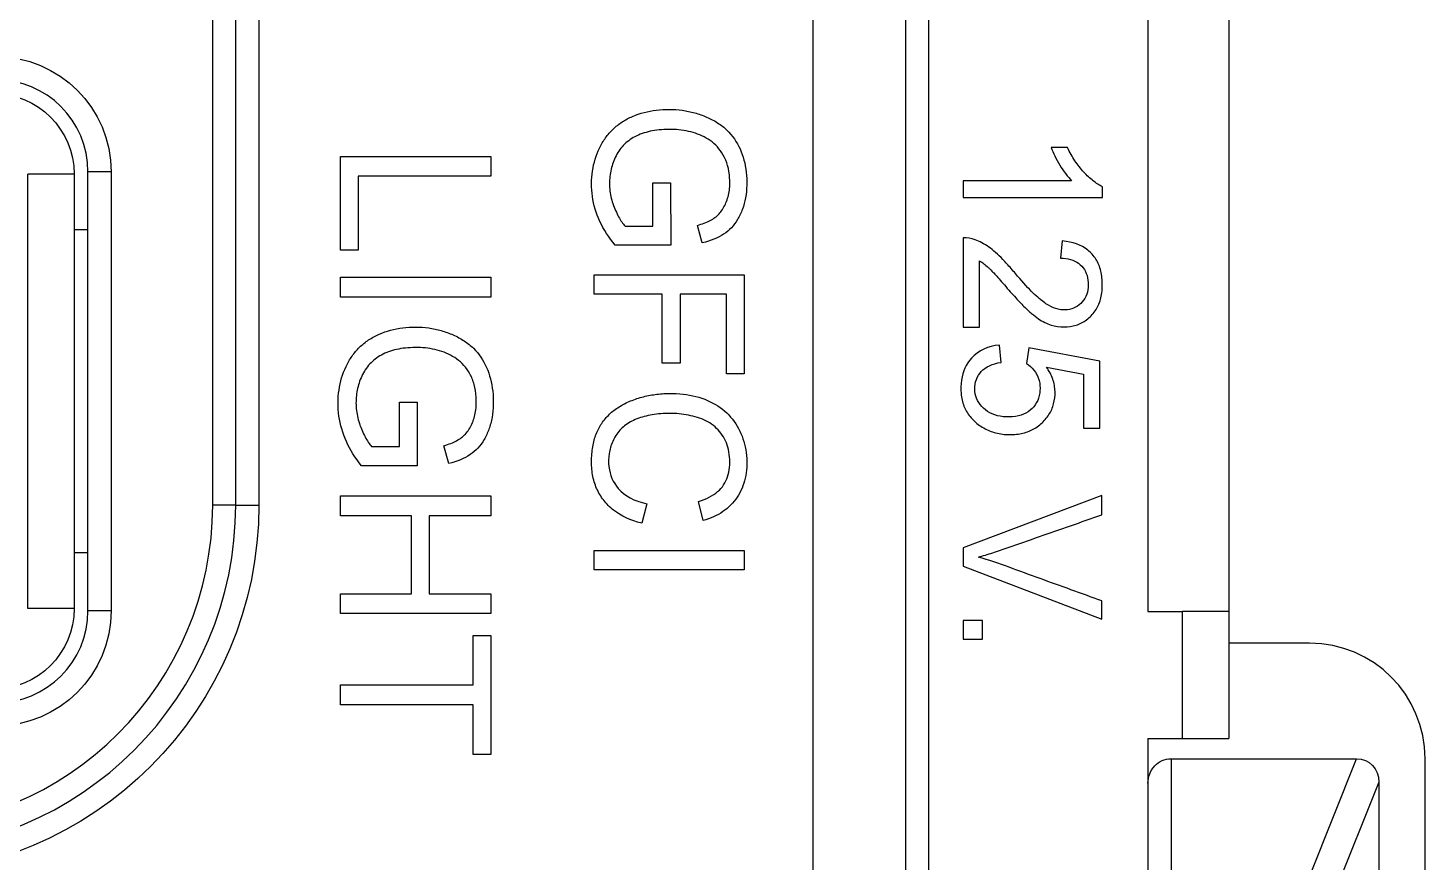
# Model space of a CAD drawing. Header units: inches. Extents: x -8 to 28.4, y -30 to 31.2.
# Drawn here: x 19.088 to 19.693, y 21.49 to 21.851 of the extents above; entities that cross this region are included whole.
import ezdxf

# ---------------------------------------------------------------- set-up
doc = ezdxf.new("R2010")
doc.units = ezdxf.units.IN
doc.header["$MEASUREMENT"] = 0
doc.layers.add('GEOMETRY', color=7, linetype='Continuous')
doc.layers.add('PSYMS', color=7, linetype='Continuous')

# ---------------------------------------------------------------- blocks, each defined once
blk = doc.blocks.new('GFRST15W')
at = {"layer": 'GEOMETRY'}
for p, q in [((1.485, 0.84), (1.485, 3.28)), ((1.485, 0.84), (1.485, 3.28)), ((1.525, 3.28), (1.525, 0.84)), ((1.525, 3.28), (1.525, 0.84)), ((1.535, 2.806), (1.535, 1.06841)), ((1.535, 2.806), (1.535, 1.06841)), ((1.225, 1.81575), (1.225, 2.29075)), ((1.225, 1.81575), (1.225, 2.29075)), ((1.235, 1.81575), (1.235, 2.29075)), ((1.235, 1.81575), (1.235, 2.29075)), ((1.245, 2.29075), (1.245, 1.81575)), ((1.245, 2.29075), (1.245, 1.81575)), ((1.63, 2.10436), (1.63, 1.76966)), ((1.63, 2.10436), (1.63, 1.76966)), ((1.665, 2.10436), (1.665, 1.76966)), ((1.28041, 1.96674), (1.34541, 1.96674)), ((1.28041, 1.92611), (1.28041, 1.96674)), ((1.28041, 1.96674), (1.34541, 1.96674)), ((1.28041, 1.92611), (1.28041, 1.96674)), ((1.34541, 1.96674), (1.34541, 1.95814)), ((1.34541, 1.96674), (1.34541, 1.95814)), ((1.59519, 1.9705), (1.58807, 1.9705)), ((1.59519, 1.9705), (1.58807, 1.9705)), ((1.165, 1.959), (1.145, 1.959)), ((1.145, 1.771), (1.145, 1.959)), ((1.165, 1.959), (1.165, 1.771)), ((1.181, 1.96), (1.171, 1.96)), ((1.171, 1.77), (1.171, 1.96)), ((1.181, 1.96), (1.171, 1.96)), ((1.171, 1.77), (1.171, 1.96)), ((1.181, 1.96), (1.181, 1.77)), ((1.181, 1.96), (1.181, 1.77)), ((1.28807, 1.95814), (1.28807, 1.92611)), ((1.34541, 1.95814), (1.28807, 1.95814)), ((1.28807, 1.95814), (1.28807, 1.92611)), ((1.34541, 1.95814), (1.28807, 1.95814)), ((1.41567, 1.95521), (1.42331, 1.95521)), ((1.41567, 1.93653), (1.41567, 1.95521)), ((1.41567, 1.95521), (1.42331, 1.95521)), ((1.41567, 1.93653), (1.41567, 1.95521)), ((1.42331, 1.95521), (1.42334, 1.9283)), ((1.42331, 1.95521), (1.42334, 1.9283)), ((1.55, 1.95612), (1.55, 1.94893)), ((1.59694, 1.95612), (1.55, 1.95612)), ((1.55, 1.95612), (1.55, 1.94893)), ((1.59694, 1.95612), (1.55, 1.95612)), ((1.55, 1.94893), (1.61025, 1.94893)), ((1.55, 1.94893), (1.61025, 1.94893)), ((1.61025, 1.94893), (1.61025, 1.95358)), ((1.61025, 1.94893), (1.61025, 1.95358)), ((1.40357, 1.93653), (1.41567, 1.93653)), ((1.40357, 1.93653), (1.41567, 1.93653)), ((1.43701, 1.92925), (1.43488, 1.93684)), ((1.43701, 1.92925), (1.43488, 1.93684)), ((1.165, 1.935), (1.171, 1.935)), ((1.55, 1.93146), (1.55, 1.89277)), ((1.55, 1.93146), (1.55, 1.89277)), ((1.59289, 1.9301), (1.59212, 1.92271)), ((1.59289, 1.9301), (1.59212, 1.92271)), ((1.28807, 1.92611), (1.28041, 1.92611)), ((1.28807, 1.92611), (1.28041, 1.92611)), ((1.42334, 1.9283), (1.39923, 1.9283)), ((1.42334, 1.9283), (1.39923, 1.9283)), ((1.55708, 1.89277), (1.55708, 1.92147)), ((1.55708, 1.89277), (1.55708, 1.92147)), ((1.28041, 1.91442), (1.34541, 1.91442)), ((1.28041, 1.90581), (1.28041, 1.91442)), ((1.28041, 1.91442), (1.34541, 1.91442)), ((1.28041, 1.90581), (1.28041, 1.91442)), ((1.34541, 1.91442), (1.34541, 1.90581)), ((1.34541, 1.91442), (1.34541, 1.90581)), ((1.39018, 1.91546), (1.45518, 1.91546)), ((1.39018, 1.90706), (1.39018, 1.91546)), ((1.39018, 1.91546), (1.45518, 1.91546)), ((1.39018, 1.90706), (1.39018, 1.91546)), ((1.45518, 1.91546), (1.45518, 1.87259)), ((1.45518, 1.91546), (1.45518, 1.87259)), ((1.34541, 1.90581), (1.28041, 1.90581)), ((1.34541, 1.90581), (1.28041, 1.90581)), ((1.41971, 1.90706), (1.39018, 1.90706)), ((1.41971, 1.90706), (1.39018, 1.90706)), ((1.41971, 1.87722), (1.41971, 1.90706)), ((1.41971, 1.87722), (1.41971, 1.90706)), ((1.42738, 1.90706), (1.42738, 1.87722)), ((1.44752, 1.90706), (1.42738, 1.90706)), ((1.42738, 1.90706), (1.42738, 1.87722)), ((1.44752, 1.90706), (1.42738, 1.90706)), ((1.44752, 1.87259), (1.44752, 1.90706)), ((1.44752, 1.87259), (1.44752, 1.90706)), ((1.55, 1.89277), (1.55708, 1.89277)), ((1.55, 1.89277), (1.55708, 1.89277)), ((1.56638, 1.87751), (1.56572, 1.88505)), ((1.56638, 1.87751), (1.56572, 1.88505)), ((1.57837, 1.88378), (1.57746, 1.87703)), ((1.57837, 1.88378), (1.57746, 1.87703)), ((1.60919, 1.87811), (1.57837, 1.88378)), ((1.60919, 1.87811), (1.57837, 1.88378)), ((1.42738, 1.87722), (1.41971, 1.87722)), ((1.42738, 1.87722), (1.41971, 1.87722)), ((1.58601, 1.87552), (1.60214, 1.87236)), ((1.58601, 1.87552), (1.60214, 1.87236)), ((1.60919, 1.849), (1.60919, 1.87811)), ((1.60919, 1.849), (1.60919, 1.87811)), ((1.45518, 1.87259), (1.44752, 1.87259)), ((1.45518, 1.87259), (1.44752, 1.87259)), ((1.60214, 1.87236), (1.60214, 1.849)), ((1.60214, 1.87236), (1.60214, 1.849)), ((1.3059, 1.86023), (1.31353, 1.86023)), ((1.3059, 1.84113), (1.3059, 1.86023)), ((1.3059, 1.86023), (1.31353, 1.86023)), ((1.3059, 1.84113), (1.3059, 1.86023)), ((1.31353, 1.86023), (1.31356, 1.83271)), ((1.31353, 1.86023), (1.31356, 1.83271)), ((1.60214, 1.849), (1.60919, 1.849)), ((1.60214, 1.849), (1.60919, 1.849)), ((1.29379, 1.84113), (1.3059, 1.84113)), ((1.29379, 1.84113), (1.3059, 1.84113)), ((1.32723, 1.83368), (1.3251, 1.84144)), ((1.32723, 1.83368), (1.3251, 1.84144)), ((1.31356, 1.83271), (1.28945, 1.83271)), ((1.31356, 1.83271), (1.28945, 1.83271)), ((1.235, 1.81575), (1.225, 1.81575)), ((1.235, 1.81575), (1.225, 1.81575)), ((1.235, 1.81575), (1.245, 1.81575)), ((1.235, 1.81575), (1.245, 1.81575)), ((1.28041, 1.81976), (1.34541, 1.81976)), ((1.28041, 1.81115), (1.28041, 1.81976)), ((1.28041, 1.81976), (1.34541, 1.81976)), ((1.28041, 1.81115), (1.28041, 1.81976)), ((1.34541, 1.81976), (1.34541, 1.81115)), ((1.34541, 1.81976), (1.34541, 1.81115)), ((1.41298, 1.81632), (1.4108, 1.8079)), ((1.41298, 1.81632), (1.4108, 1.8079)), ((1.43736, 1.80899), (1.43536, 1.81726)), ((1.43736, 1.80899), (1.43536, 1.81726)), ((1.61, 1.8199), (1.55, 1.79722)), ((1.61, 1.8199), (1.55, 1.79722)), ((1.61, 1.81152), (1.61, 1.8199)), ((1.61, 1.81152), (1.61, 1.8199)), ((1.31104, 1.81115), (1.28041, 1.81115)), ((1.31104, 1.81115), (1.28041, 1.81115)), ((1.31104, 1.77737), (1.31104, 1.81115)), ((1.31104, 1.77737), (1.31104, 1.81115)), ((1.31872, 1.81115), (1.31872, 1.77737)), ((1.34541, 1.81115), (1.31872, 1.81115)), ((1.31872, 1.81115), (1.31872, 1.77737)), ((1.34541, 1.81115), (1.31872, 1.81115)), ((1.55, 1.79722), (1.55, 1.78928)), ((1.55, 1.79722), (1.55, 1.78928)), ((1.171, 1.795), (1.165, 1.795)), ((1.39018, 1.79611), (1.45518, 1.79611)), ((1.39018, 1.78769), (1.39018, 1.79611)), ((1.39018, 1.79611), (1.45518, 1.79611)), ((1.39018, 1.78769), (1.39018, 1.79611)), ((1.45518, 1.79611), (1.45518, 1.78769)), ((1.45518, 1.79611), (1.45518, 1.78769)), ((1.45518, 1.78769), (1.39018, 1.78769)), ((1.45518, 1.78769), (1.39018, 1.78769)), ((1.55, 1.78928), (1.61, 1.76635)), ((1.55, 1.78928), (1.61, 1.76635)), ((1.28041, 1.77737), (1.31104, 1.77737)), ((1.28041, 1.76876), (1.28041, 1.77737)), ((1.28041, 1.77737), (1.31104, 1.77737)), ((1.28041, 1.76876), (1.28041, 1.77737)), ((1.31872, 1.77737), (1.34541, 1.77737)), ((1.31872, 1.77737), (1.34541, 1.77737)), ((1.34541, 1.77737), (1.34541, 1.76876)), ((1.34541, 1.77737), (1.34541, 1.76876)), ((1.61, 1.76635), (1.61, 1.77426)), ((1.61, 1.76635), (1.61, 1.77426)), ((1.165, 1.771), (1.145, 1.771)), ((1.181, 1.77), (1.171, 1.77)), ((1.181, 1.77), (1.171, 1.77)), ((1.34541, 1.76876), (1.28041, 1.76876)), ((1.34541, 1.76876), (1.28041, 1.76876)), ((1.63, 1.76966), (1.645, 1.76966)), ((1.63, 1.76966), (1.645, 1.76966)), ((1.665, 1.76966), (1.645, 1.76966)), ((1.645, 1.71466), (1.645, 1.76966)), ((1.665, 1.76966), (1.645, 1.76966)), ((1.645, 1.71466), (1.645, 1.76966)), ((1.665, 1.76966), (1.665, 1.71466)), ((1.665, 1.76966), (1.665, 1.71466)), ((1.55, 1.7658), (1.55, 1.75761)), ((1.5584, 1.7658), (1.55, 1.7658)), ((1.55, 1.7658), (1.55, 1.75761)), ((1.5584, 1.7658), (1.55, 1.7658)), ((1.5584, 1.75761), (1.5584, 1.7658)), ((1.5584, 1.75761), (1.5584, 1.7658)), ((1.33774, 1.75932), (1.34541, 1.75932)), ((1.33774, 1.7379), (1.33774, 1.75932)), ((1.33774, 1.75932), (1.34541, 1.75932)), ((1.33774, 1.7379), (1.33774, 1.75932)), ((1.34541, 1.75932), (1.34541, 1.7078)), ((1.34541, 1.75932), (1.34541, 1.7078)), ((1.55, 1.75761), (1.5584, 1.75761)), ((1.55, 1.75761), (1.5584, 1.75761)), ((1.7, 1.75591), (1.665, 1.75591)), ((1.28041, 1.7379), (1.33774, 1.7379)), ((1.28041, 1.7293), (1.28041, 1.7379)), ((1.28041, 1.7379), (1.33774, 1.7379)), ((1.28041, 1.7293), (1.28041, 1.7379)), ((1.33774, 1.7293), (1.28041, 1.7293)), ((1.33774, 1.7293), (1.28041, 1.7293)), ((1.33774, 1.7078), (1.33774, 1.7293)), ((1.33774, 1.7078), (1.33774, 1.7293)), ((1.63, 1.71466), (1.645, 1.71466)), ((1.63, 1.71466), (1.63, 1.61466)), ((1.63, 1.71466), (1.645, 1.71466)), ((1.63, 1.71466), (1.63, 1.61466)), ((1.645, 1.71466), (1.665, 1.71466)), ((1.645, 1.71466), (1.665, 1.71466)), ((1.34541, 1.7078), (1.33774, 1.7078)), ((1.34541, 1.7078), (1.33774, 1.7078)), ((1.64, 1.70591), (1.64, 1.65591)), ((1.64, 1.70591), (1.72038, 1.70591)), ((1.70038, 1.65591), (1.72038, 1.70591)), ((1.75, 1.36341), (1.75, 1.70591)), ((1.73, 1.6958), (1.71, 1.6458)), ((1.73, 1.6958), (1.73, 1.37353))]:
    blk.add_line(p, q, dxfattribs=at)
at = {"layer": 'GEOMETRY', "extrusion": (0, 0, -1)}
for centre, radius, start, end in [((-1.131, 1.96), 0.05, 90, 180), ((-1.131, 1.96), 0.05, 90, 180), ((-1.13, 1.959), 0.035, 90, 180), ((-1.085, 1.81575), 0.16, 180, 270), ((-1.085, 1.81575), 0.16, 180, 270), ((-1.13, 1.771), 0.035, 180, 270), ((-1.131, 1.77), 0.05, 180, 270), ((-1.131, 1.77), 0.05, 180, 270)]:
    blk.add_arc(centre, radius, start, end, dxfattribs=at)
at = {"layer": 'GEOMETRY'}
for centre, radius, start, end in [((1.131, 1.96), 0.04, 0, 90), ((1.131, 1.96), 0.04, 0, 90), ((1.085, 1.81575), 0.15, 270, 0), ((1.085, 1.81575), 0.14, 270, 0), ((1.085, 1.81575), 0.15, 270, 0), ((1.085, 1.81575), 0.14, 270, 0), ((1.131, 1.77), 0.04, 270, 0), ((1.131, 1.77), 0.04, 270, 0), ((1.7, 1.70591), 0.05, 0, 90)]:
    blk.add_arc(centre, radius, start, end, dxfattribs=at)
for centre, major_axis, ratio, start_param, end_param in [((1.54134, 1.89479), (-0.01388, -0.03579), 0.576958, 3.146846, 3.37789), ((1.54134, 1.89479), (-0.01388, -0.03579), 0.576958, 3.146846, 3.37789), ((2.41699, 2.61238), (1.01686, 0.78885), 0.111781, 3.146855, 3.236049), ((2.41699, 2.61238), (1.01686, 0.78885), 0.111781, 3.146855, 3.236049)]:
    blk.add_ellipse(centre, major_axis=major_axis, ratio=ratio, start_param=start_param, end_param=end_param, dxfattribs=at)
at = {"layer": 'GEOMETRY', "extrusion": (0, 0, -1)}
for centre, major_axis, ratio, start_param, end_param in [((1.64, 1.6953), (0, -0.01062), 0.941742, 1.570796, 3.141593), ((1.7199, 1.6953), (-0.00398, -0.00995), 0.933333, 2.784284, 4.307497)]:
    blk.add_ellipse(centre, major_axis=major_axis, ratio=ratio, start_param=start_param, end_param=end_param, dxfattribs=at)
at = {"layer": 'GEOMETRY'}
for points, knots in [([(1.39923, 1.9283), (1.39376, 1.935), (1.38885, 1.94553), (1.389, 1.96061), (1.39151, 1.96888), (1.395, 1.97487), (1.39827, 1.97863), (1.40218, 1.98173), (1.40835, 1.98496), (1.41685, 1.98723), (1.4266, 1.98717), (1.43376, 1.98569), (1.43895, 1.98386), (1.44382, 1.98133), (1.44914, 1.97715), (1.45386, 1.97019), (1.45608, 1.96187), (1.45641, 1.95422), (1.45588, 1.94874), (1.45454, 1.94376), (1.45242, 1.93927), (1.4497, 1.93568), (1.44528, 1.93206), (1.44066, 1.93017), (1.43701, 1.92925)], [0, 0, 0, 0, 0.125, 0.1875, 0.25, 0.28125, 0.3125, 0.34375, 0.375, 0.4375, 0.5, 0.53125, 0.5625, 0.59375, 0.625, 0.6875, 0.75, 0.78125, 0.8125, 0.84375, 0.875, 0.90625, 0.9375, 1, 1, 1, 1]), ([(1.39923, 1.9283), (1.39376, 1.935), (1.38885, 1.94553), (1.389, 1.96061), (1.39151, 1.96888), (1.395, 1.97487), (1.39827, 1.97863), (1.40218, 1.98173), (1.40835, 1.98496), (1.41685, 1.98723), (1.4266, 1.98717), (1.43376, 1.98569), (1.43895, 1.98386), (1.44382, 1.98133), (1.44914, 1.97715), (1.45386, 1.97019), (1.45608, 1.96187), (1.45641, 1.95422), (1.45588, 1.94874), (1.45454, 1.94376), (1.45242, 1.93927), (1.4497, 1.93568), (1.44528, 1.93206), (1.44066, 1.93017), (1.43701, 1.92925)], [0, 0, 0, 0, 0.125, 0.1875, 0.25, 0.28125, 0.3125, 0.34375, 0.375, 0.4375, 0.5, 0.53125, 0.5625, 0.59375, 0.625, 0.6875, 0.75, 0.78125, 0.8125, 0.84375, 0.875, 0.90625, 0.9375, 1, 1, 1, 1]), ([(1.43488, 1.93684), (1.43702, 1.93745), (1.44073, 1.9389), (1.4444, 1.94152), (1.44719, 1.94579), (1.4486, 1.95036), (1.44897, 1.95428), (1.44889, 1.95841), (1.44817, 1.96288), (1.44624, 1.96743), (1.44278, 1.9722), (1.43704, 1.97598), (1.43042, 1.97787), (1.42473, 1.97845), (1.41879, 1.97839), (1.41243, 1.97739), (1.40619, 1.97464), (1.40153, 1.97053), (1.39847, 1.96488), (1.39685, 1.95889), (1.39672, 1.95246), (1.39781, 1.94729), (1.39948, 1.94316), (1.40122, 1.9396), (1.40261, 1.93758), (1.40357, 1.93653)], [0, 0, 0, 0, 0.03125, 0.0625, 0.09375, 0.125, 0.140625, 0.15625, 0.1875, 0.21875, 0.25, 0.3125, 0.375, 0.40625, 0.4375, 0.5, 0.5625, 0.625, 0.6875, 0.75, 0.8125, 0.875, 0.90625, 0.9375, 1, 1, 1, 1]), ([(1.43488, 1.93684), (1.43702, 1.93745), (1.44073, 1.9389), (1.4444, 1.94152), (1.44719, 1.94579), (1.4486, 1.95036), (1.44897, 1.95428), (1.44889, 1.95841), (1.44817, 1.96288), (1.44624, 1.96743), (1.44278, 1.9722), (1.43704, 1.97598), (1.43042, 1.97787), (1.42473, 1.97845), (1.41879, 1.97839), (1.41243, 1.97739), (1.40619, 1.97464), (1.40153, 1.97053), (1.39847, 1.96488), (1.39685, 1.95889), (1.39672, 1.95246), (1.39781, 1.94729), (1.39948, 1.94316), (1.40122, 1.9396), (1.40261, 1.93758), (1.40357, 1.93653)], [0, 0, 0, 0, 0.03125, 0.0625, 0.09375, 0.125, 0.140625, 0.15625, 0.1875, 0.21875, 0.25, 0.3125, 0.375, 0.40625, 0.4375, 0.5, 0.5625, 0.625, 0.6875, 0.75, 0.8125, 0.875, 0.90625, 0.9375, 1, 1, 1, 1]), ([(1.59212, 1.92271), (1.59531, 1.92269), (1.59923, 1.92156), (1.60267, 1.91779), (1.60406, 1.91434), (1.6043, 1.90984), (1.60333, 1.90598), (1.60101, 1.90284), (1.59792, 1.90079), (1.59429, 1.90001), (1.59017, 1.90055), (1.58659, 1.90232), (1.58363, 1.90448), (1.58009, 1.90765), (1.57584, 1.91211), (1.57069, 1.91829), (1.56596, 1.92347), (1.56108, 1.92778), (1.55712, 1.92989), (1.55511, 1.93062)], [0, 0, 0, 0, 0.125, 0.1875, 0.25, 0.3125, 0.375, 0.4375, 0.5, 0.5625, 0.625, 0.6875, 0.71875, 0.75, 0.8125, 0.84375, 0.875, 0.9375, 1, 1, 1, 1]), ([(1.59212, 1.92271), (1.59531, 1.92269), (1.59923, 1.92156), (1.60267, 1.91779), (1.60406, 1.91434), (1.6043, 1.90984), (1.60333, 1.90598), (1.60101, 1.90284), (1.59792, 1.90079), (1.59429, 1.90001), (1.59017, 1.90055), (1.58659, 1.90232), (1.58363, 1.90448), (1.58009, 1.90765), (1.57584, 1.91211), (1.57069, 1.91829), (1.56596, 1.92347), (1.56108, 1.92778), (1.55712, 1.92989), (1.55511, 1.93062)], [0, 0, 0, 0, 0.125, 0.1875, 0.25, 0.3125, 0.375, 0.4375, 0.5, 0.5625, 0.625, 0.6875, 0.71875, 0.75, 0.8125, 0.84375, 0.875, 0.9375, 1, 1, 1, 1]), ([(1.55708, 1.92147), (1.5577, 1.9211), (1.55894, 1.92026), (1.56047, 1.91899), (1.56174, 1.9178), (1.56363, 1.91581), (1.56624, 1.91288), (1.56978, 1.90879), (1.57219, 1.90609), (1.57439, 1.90372), (1.57636, 1.90169), (1.57813, 1.89998), (1.58014, 1.89819), (1.58256, 1.89635), (1.58537, 1.8947), (1.58895, 1.89328), (1.59366, 1.89257), (1.59901, 1.89337), (1.60351, 1.89568), (1.6074, 1.89961), (1.60931, 1.90378), (1.6101, 1.90765), (1.61031, 1.9109), (1.61015, 1.91419), (1.60946, 1.91811), (1.60771, 1.92237), (1.60296, 1.92772), (1.59744, 1.92969), (1.59289, 1.9301)], [0, 0, 0, 0, 0.03125, 0.0625, 0.078125, 0.09375, 0.125, 0.140625, 0.15625, 0.171875, 0.1875, 0.203125, 0.21875, 0.25, 0.28125, 0.3125, 0.375, 0.4375, 0.5, 0.5625, 0.625, 0.65625, 0.6875, 0.71875, 0.75, 0.8125, 0.875, 1, 1, 1, 1]), ([(1.55708, 1.92147), (1.5577, 1.9211), (1.55894, 1.92026), (1.56047, 1.91899), (1.56174, 1.9178), (1.56363, 1.91581), (1.56624, 1.91288), (1.56978, 1.90879), (1.57219, 1.90609), (1.57439, 1.90372), (1.57636, 1.90169), (1.57813, 1.89998), (1.58014, 1.89819), (1.58256, 1.89635), (1.58537, 1.8947), (1.58895, 1.89328), (1.59366, 1.89257), (1.59901, 1.89337), (1.60351, 1.89568), (1.6074, 1.89961), (1.60931, 1.90378), (1.6101, 1.90765), (1.61031, 1.9109), (1.61015, 1.91419), (1.60946, 1.91811), (1.60771, 1.92237), (1.60296, 1.92772), (1.59744, 1.92969), (1.59289, 1.9301)], [0, 0, 0, 0, 0.03125, 0.0625, 0.078125, 0.09375, 0.125, 0.140625, 0.15625, 0.171875, 0.1875, 0.203125, 0.21875, 0.25, 0.28125, 0.3125, 0.375, 0.4375, 0.5, 0.5625, 0.625, 0.65625, 0.6875, 0.71875, 0.75, 0.8125, 0.875, 1, 1, 1, 1]), ([(1.28945, 1.83271), (1.28398, 1.83956), (1.27907, 1.85033), (1.27922, 1.86575), (1.28174, 1.87421), (1.28523, 1.88034), (1.28849, 1.88418), (1.29241, 1.88735), (1.29858, 1.89066), (1.30708, 1.89299), (1.31682, 1.89292), (1.32399, 1.8914), (1.32918, 1.88954), (1.33404, 1.88694), (1.33937, 1.88267), (1.34409, 1.87555), (1.34631, 1.86705), (1.34664, 1.85922), (1.34611, 1.85361), (1.34476, 1.84852), (1.34265, 1.84393), (1.33993, 1.84026), (1.33551, 1.83655), (1.33089, 1.83462), (1.32723, 1.83368)], [0, 0, 0, 0, 0.125, 0.1875, 0.25, 0.28125, 0.3125, 0.34375, 0.375, 0.4375, 0.5, 0.53125, 0.5625, 0.59375, 0.625, 0.6875, 0.75, 0.78125, 0.8125, 0.84375, 0.875, 0.90625, 0.9375, 1, 1, 1, 1]), ([(1.28945, 1.83271), (1.28398, 1.83956), (1.27907, 1.85033), (1.27922, 1.86575), (1.28174, 1.87421), (1.28523, 1.88034), (1.28849, 1.88418), (1.29241, 1.88735), (1.29858, 1.89066), (1.30708, 1.89299), (1.31682, 1.89292), (1.32399, 1.8914), (1.32918, 1.88954), (1.33404, 1.88694), (1.33937, 1.88267), (1.34409, 1.87555), (1.34631, 1.86705), (1.34664, 1.85922), (1.34611, 1.85361), (1.34476, 1.84852), (1.34265, 1.84393), (1.33993, 1.84026), (1.33551, 1.83655), (1.33089, 1.83462), (1.32723, 1.83368)], [0, 0, 0, 0, 0.125, 0.1875, 0.25, 0.28125, 0.3125, 0.34375, 0.375, 0.4375, 0.5, 0.53125, 0.5625, 0.59375, 0.625, 0.6875, 0.75, 0.78125, 0.8125, 0.84375, 0.875, 0.90625, 0.9375, 1, 1, 1, 1]), ([(1.3251, 1.84144), (1.32725, 1.84207), (1.33095, 1.84355), (1.33463, 1.84623), (1.33741, 1.8506), (1.33883, 1.85526), (1.3392, 1.85928), (1.33911, 1.8635), (1.3384, 1.86807), (1.33646, 1.87272), (1.33301, 1.8776), (1.32727, 1.88148), (1.32065, 1.88341), (1.31496, 1.884), (1.30902, 1.88394), (1.30266, 1.88292), (1.29641, 1.8801), (1.29175, 1.8759), (1.28869, 1.87013), (1.28707, 1.864), (1.28694, 1.85742), (1.28803, 1.85214), (1.2897, 1.8479), (1.29145, 1.84427), (1.29284, 1.8422), (1.29379, 1.84113)], [0, 0, 0, 0, 0.03125, 0.0625, 0.09375, 0.125, 0.140625, 0.15625, 0.1875, 0.21875, 0.25, 0.3125, 0.375, 0.40625, 0.4375, 0.5, 0.5625, 0.625, 0.6875, 0.75, 0.8125, 0.875, 0.90625, 0.9375, 1, 1, 1, 1]), ([(1.3251, 1.84144), (1.32725, 1.84207), (1.33095, 1.84355), (1.33463, 1.84623), (1.33741, 1.8506), (1.33883, 1.85526), (1.3392, 1.85928), (1.33911, 1.8635), (1.3384, 1.86807), (1.33646, 1.87272), (1.33301, 1.8776), (1.32727, 1.88148), (1.32065, 1.88341), (1.31496, 1.884), (1.30902, 1.88394), (1.30266, 1.88292), (1.29641, 1.8801), (1.29175, 1.8759), (1.28869, 1.87013), (1.28707, 1.864), (1.28694, 1.85742), (1.28803, 1.85214), (1.2897, 1.8479), (1.29145, 1.84427), (1.29284, 1.8422), (1.29379, 1.84113)], [0, 0, 0, 0, 0.03125, 0.0625, 0.09375, 0.125, 0.140625, 0.15625, 0.1875, 0.21875, 0.25, 0.3125, 0.375, 0.40625, 0.4375, 0.5, 0.5625, 0.625, 0.6875, 0.75, 0.8125, 0.875, 0.90625, 0.9375, 1, 1, 1, 1]), ([(1.55356, 1.87929), (1.55123, 1.87672), (1.54907, 1.87212), (1.54883, 1.86389), (1.5501, 1.85849), (1.55275, 1.85393), (1.55697, 1.85005), (1.56199, 1.8474), (1.5676, 1.84614), (1.57395, 1.84624), (1.57925, 1.84773), (1.58381, 1.85067), (1.58738, 1.85484), (1.5894, 1.85945), (1.59005, 1.86488), (1.58906, 1.87038), (1.58722, 1.87382), (1.58601, 1.87552)], [0, 0, 0, 0, 0.125, 0.1875, 0.25, 0.3125, 0.375, 0.4375, 0.5, 0.5625, 0.625, 0.6875, 0.75, 0.8125, 0.875, 0.9375, 1, 1, 1, 1]), ([(1.55356, 1.87929), (1.55123, 1.87672), (1.54907, 1.87212), (1.54883, 1.86389), (1.5501, 1.85849), (1.55275, 1.85393), (1.55697, 1.85005), (1.56199, 1.8474), (1.5676, 1.84614), (1.57395, 1.84624), (1.57925, 1.84773), (1.58381, 1.85067), (1.58738, 1.85484), (1.5894, 1.85945), (1.59005, 1.86488), (1.58906, 1.87038), (1.58722, 1.87382), (1.58601, 1.87552)], [0, 0, 0, 0, 0.125, 0.1875, 0.25, 0.3125, 0.375, 0.4375, 0.5, 0.5625, 0.625, 0.6875, 0.75, 0.8125, 0.875, 0.9375, 1, 1, 1, 1]), ([(1.57746, 1.87703), (1.57868, 1.87627), (1.58079, 1.87434), (1.58266, 1.87094), (1.58327, 1.86792), (1.58333, 1.86459), (1.58251, 1.86095), (1.58006, 1.85736), (1.57629, 1.85481), (1.57237, 1.8539), (1.56859, 1.85385), (1.56513, 1.85423), (1.56141, 1.85547), (1.5578, 1.85838), (1.55558, 1.86185), (1.5548, 1.86602), (1.55545, 1.87024), (1.55828, 1.87485), (1.56256, 1.87695), (1.56638, 1.87751)], [0, 0, 0, 0, 0.0625, 0.125, 0.15625, 0.1875, 0.25, 0.3125, 0.375, 0.4375, 0.46875, 0.5, 0.5625, 0.625, 0.6875, 0.75, 0.8125, 0.875, 1, 1, 1, 1]), ([(1.57746, 1.87703), (1.57868, 1.87627), (1.58079, 1.87434), (1.58266, 1.87094), (1.58327, 1.86792), (1.58333, 1.86459), (1.58251, 1.86095), (1.58006, 1.85736), (1.57629, 1.85481), (1.57237, 1.8539), (1.56859, 1.85385), (1.56513, 1.85423), (1.56141, 1.85547), (1.5578, 1.85838), (1.55558, 1.86185), (1.5548, 1.86602), (1.55545, 1.87024), (1.55828, 1.87485), (1.56256, 1.87695), (1.56638, 1.87751)], [0, 0, 0, 0, 0.0625, 0.125, 0.15625, 0.1875, 0.25, 0.3125, 0.375, 0.4375, 0.46875, 0.5, 0.5625, 0.625, 0.6875, 0.75, 0.8125, 0.875, 1, 1, 1, 1]), ([(1.4108, 1.8079), (1.40595, 1.80912), (1.39987, 1.81191), (1.3941, 1.8177), (1.39104, 1.82287), (1.38959, 1.82776), (1.38908, 1.83203), (1.38903, 1.83661), (1.38957, 1.84183), (1.39116, 1.84724), (1.39371, 1.85178), (1.39714, 1.8556), (1.40138, 1.85875), (1.4066, 1.86121), (1.41223, 1.86295), (1.41804, 1.86395), (1.42429, 1.8642), (1.43219, 1.86356), (1.44084, 1.86094), (1.44895, 1.8552), (1.45426, 1.84687), (1.45625, 1.83901), (1.45636, 1.83207), (1.45551, 1.82572), (1.45259, 1.81885), (1.44632, 1.81252), (1.44061, 1.80991), (1.43736, 1.80899)], [0, 0, 0, 0, 0.0625, 0.09375, 0.125, 0.15625, 0.171875, 0.1875, 0.21875, 0.25, 0.28125, 0.3125, 0.34375, 0.375, 0.40625, 0.4375, 0.46875, 0.5, 0.5625, 0.625, 0.6875, 0.75, 0.78125, 0.8125, 0.875, 0.9375, 1, 1, 1, 1]), ([(1.4108, 1.8079), (1.40595, 1.80912), (1.39987, 1.81191), (1.3941, 1.8177), (1.39104, 1.82287), (1.38959, 1.82776), (1.38908, 1.83203), (1.38903, 1.83661), (1.38957, 1.84183), (1.39116, 1.84724), (1.39371, 1.85178), (1.39714, 1.8556), (1.40138, 1.85875), (1.4066, 1.86121), (1.41223, 1.86295), (1.41804, 1.86395), (1.42429, 1.8642), (1.43219, 1.86356), (1.44084, 1.86094), (1.44895, 1.8552), (1.45426, 1.84687), (1.45625, 1.83901), (1.45636, 1.83207), (1.45551, 1.82572), (1.45259, 1.81885), (1.44632, 1.81252), (1.44061, 1.80991), (1.43736, 1.80899)], [0, 0, 0, 0, 0.0625, 0.09375, 0.125, 0.15625, 0.171875, 0.1875, 0.21875, 0.25, 0.28125, 0.3125, 0.34375, 0.375, 0.40625, 0.4375, 0.46875, 0.5, 0.5625, 0.625, 0.6875, 0.75, 0.78125, 0.8125, 0.875, 0.9375, 1, 1, 1, 1]), ([(1.43536, 1.81726), (1.4388, 1.81834), (1.44298, 1.82048), (1.44641, 1.8244), (1.44811, 1.82791), (1.44898, 1.83196), (1.44895, 1.83825), (1.44713, 1.84471), (1.44293, 1.84962), (1.4387, 1.85233), (1.43367, 1.85421), (1.4271, 1.85551), (1.41885, 1.85545), (1.41176, 1.85426), (1.40562, 1.85193), (1.40104, 1.84835), (1.398, 1.84337), (1.39641, 1.83811), (1.39632, 1.83032), (1.39833, 1.82561), (1.40061, 1.82294)], [0, 0, 0, 0, 0.0625, 0.09375, 0.125, 0.15625, 0.1875, 0.25, 0.3125, 0.34375, 0.375, 0.4375, 0.5, 0.5625, 0.625, 0.6875, 0.75, 0.8125, 0.875, 1, 1, 1, 1]), ([(1.43536, 1.81726), (1.4388, 1.81834), (1.44298, 1.82048), (1.44641, 1.8244), (1.44811, 1.82791), (1.44898, 1.83196), (1.44895, 1.83825), (1.44713, 1.84471), (1.44293, 1.84962), (1.4387, 1.85233), (1.43367, 1.85421), (1.4271, 1.85551), (1.41885, 1.85545), (1.41176, 1.85426), (1.40562, 1.85193), (1.40104, 1.84835), (1.398, 1.84337), (1.39641, 1.83811), (1.39632, 1.83032), (1.39833, 1.82561), (1.40061, 1.82294)], [0, 0, 0, 0, 0.0625, 0.09375, 0.125, 0.15625, 0.1875, 0.25, 0.3125, 0.34375, 0.375, 0.4375, 0.5, 0.5625, 0.625, 0.6875, 0.75, 0.8125, 0.875, 1, 1, 1, 1]), ([(1.55658, 1.79323), (1.55856, 1.79376), (1.56268, 1.79499), (1.57172, 1.79816), (1.58297, 1.80208), (1.59649, 1.8068), (1.6055, 1.80994), (1.61, 1.81152)], [0, 0, 0, 0, 0.125, 0.25, 0.5, 0.75, 1, 1, 1, 1]), ([(1.55658, 1.79323), (1.55856, 1.79376), (1.56268, 1.79499), (1.57172, 1.79816), (1.58297, 1.80208), (1.59649, 1.8068), (1.6055, 1.80994), (1.61, 1.81152)], [0, 0, 0, 0, 0.125, 0.25, 0.5, 0.75, 1, 1, 1, 1]), ([(1.61, 1.77426), (1.6011, 1.77749), (1.58774, 1.78229), (1.56993, 1.7888), (1.56105, 1.79199), (1.55658, 1.79323)], [0, 0, 0, 0, 0.5, 0.75, 1, 1, 1, 1]), ([(1.61, 1.77426), (1.6011, 1.77749), (1.58774, 1.78229), (1.56993, 1.7888), (1.56105, 1.79199), (1.55658, 1.79323)], [0, 0, 0, 0, 0.5, 0.75, 1, 1, 1, 1])]:
    blk.add_open_spline(points, degree=3, knots=knots, dxfattribs=at)
for points in [[(1.58807, 1.9705), (1.58849, 1.96938), (1.58953, 1.96705), (1.59181, 1.96292), (1.59442, 1.95896), (1.59609, 1.95699), (1.59694, 1.95612)], [(1.58807, 1.9705), (1.58849, 1.96938), (1.58953, 1.96705), (1.59181, 1.96292), (1.59442, 1.95896), (1.59609, 1.95699), (1.59694, 1.95612)], [(1.61025, 1.95358), (1.60895, 1.9542), (1.60632, 1.95587), (1.60217, 1.95978), (1.59828, 1.96474), (1.59615, 1.96849), (1.59519, 1.9705)], [(1.61025, 1.95358), (1.60895, 1.9542), (1.60632, 1.95587), (1.60217, 1.95978), (1.59828, 1.96474), (1.59615, 1.96849), (1.59519, 1.9705)], [(1.56572, 1.88505), (1.56067, 1.88458), (1.55662, 1.88266), (1.55356, 1.87929)], [(1.56572, 1.88505), (1.56067, 1.88458), (1.55662, 1.88266), (1.55356, 1.87929)]]:
    blk.add_open_spline(points, degree=3, dxfattribs=at)

msp = doc.modelspace()

# ---------------------------------------------------------------- block references
at = {"layer": 'PSYMS'}
msp.add_blockref('GFRST15W', (17.94282, 19.82899), dxfattribs=at)

doc.saveas('drawing.dxf')
